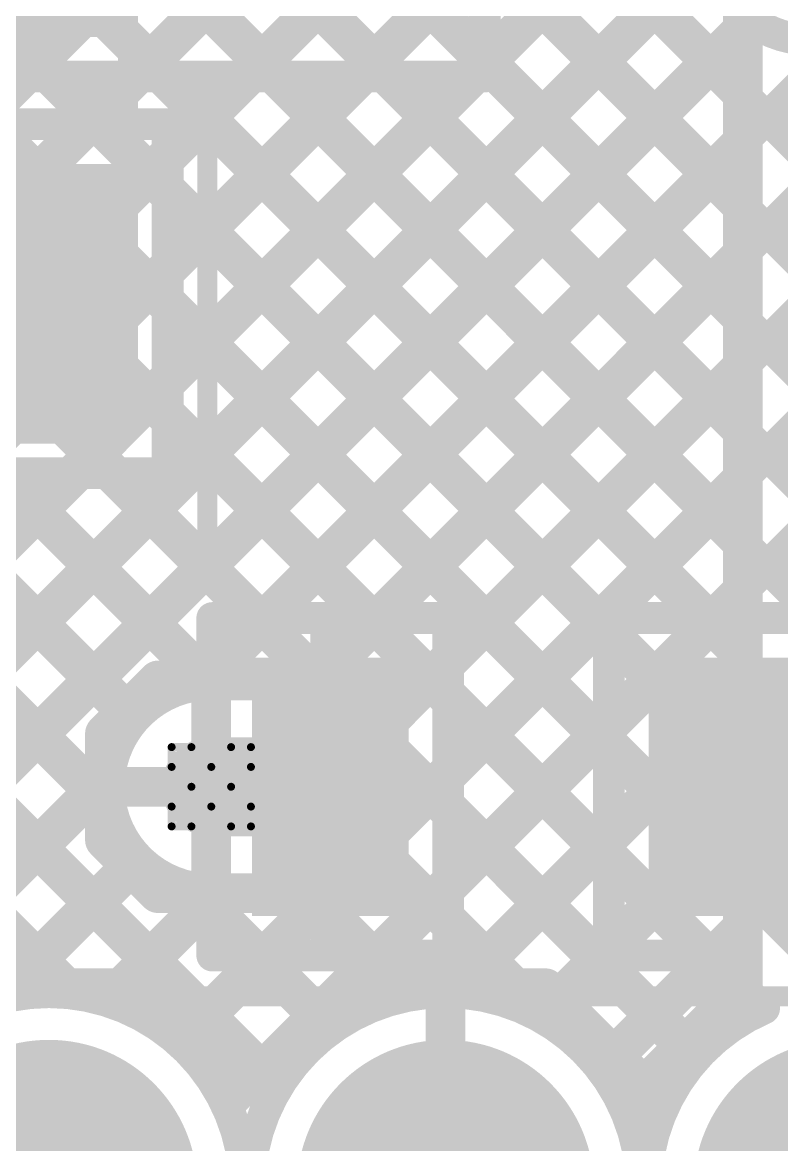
# Model space of a CAD drawing. Header units: inches. Extents: x -1.9 to 9.4, y 0 to 6.7.
# Drawn here: x 0.5357 to 0.7271, y 2.5126 to 2.7955 of the extents above; entities that cross this region are included whole.
import ezdxf

# ---------------------------------------------------------------- set-up
doc = ezdxf.new("R2010")
doc.units = ezdxf.units.IN
doc.header["$MEASUREMENT"] = 0
for name, color, linetype in [('Bottom Layer', 5, 'Continuous'), ('Bottom Solder', 6, 'Continuous'), ('Drill Drawing', 1, 'Continuous'), ('Multi-Layer', 9, 'Continuous'), ('Pad Holes', 156, 'Continuous'), ('Top Layer', 1, 'Continuous'), ('Top Overlay', 2, 'Continuous'), ('Top Paste', 8, 'Continuous'), ('Top Solder', 216, 'Continuous'), ('Via Holes', 16, 'Continuous')]:
    doc.layers.add(name, color=color, linetype=linetype)

# ---------------------------------------------------------------- blocks, each defined once
blk = doc.blocks.new('SOP_4_2_54_10')
at = {"layer": 'Top Layer'}
for points in [[(0.09449, 0.06575), (0.15157, 0.06575), (0.15157, 0.03425), (0.09449, 0.03425)], [(0.09449, -0.03425), (0.15157, -0.03425), (0.15157, -0.06575), (0.09449, -0.06575)]]:
    blk.add_hatch(color=1, dxfattribs=at).paths.add_polyline_path(points)
at = {"layer": 'Top Paste'}
for points in [[(0.09449, 0.06575), (0.15157, 0.06575), (0.15157, 0.03425), (0.09449, 0.03425)], [(0.09449, -0.03425), (0.15157, -0.03425), (0.15157, -0.06575), (0.09449, -0.06575)]]:
    blk.add_hatch(color=8, dxfattribs=at).paths.add_polyline_path(points)
at = {"layer": 'Top Solder'}
for points in [[(0.09049, 0.06975), (0.15557, 0.06975), (0.15557, 0.03025), (0.09049, 0.03025)], [(0.09049, -0.03025), (0.15557, -0.03025), (0.15557, -0.06975), (0.09049, -0.06975)]]:
    blk.add_hatch(color=216, dxfattribs=at).paths.add_polyline_path(points)
at = {"layer": 'Top Overlay'}
blk.add_lwpolyline([(0.066, -0.081, 0.005, 0.005, 0), (-0.052, -0.081, 0.005, 0.005, 0)], format="xyseb", dxfattribs=at)
for points in [[(-0.05325, -0.081, 0.0025, 0.0025, 1), (-0.05075, -0.081, 0.0025, 0.0025, 1)], [(0.06475, -0.081, 0.0025, 0.0025, 1), (0.06725, -0.081, 0.0025, 0.0025, 1)]]:
    blk.add_lwpolyline(points, format="xyseb", close=True, dxfattribs=at)
blk = doc.blocks.new('R___1206_17')
at = {"layer": 'Top Layer'}
for points in [[(-0.08, 0.035), (-0.02, 0.035), (-0.02, -0.035), (-0.08, -0.035)], [(0.02, 0.035), (0.08, 0.035), (0.08, -0.035), (0.02, -0.035)]]:
    blk.add_hatch(color=1, dxfattribs=at).paths.add_polyline_path(points)
at = {"layer": 'Top Paste'}
for points in [[(-0.08, 0.035), (-0.02, 0.035), (-0.02, -0.035), (-0.08, -0.035)], [(0.02, 0.035), (0.08, 0.035), (0.08, -0.035), (0.02, -0.035)]]:
    blk.add_hatch(color=8, dxfattribs=at).paths.add_polyline_path(points)
at = {"layer": 'Top Solder'}
for points in [[(-0.084, 0.039), (-0.016, 0.039), (-0.016, -0.039), (-0.084, -0.039)], [(0.016, 0.039), (0.084, 0.039), (0.084, -0.039), (0.016, -0.039)]]:
    blk.add_hatch(color=216, dxfattribs=at).paths.add_polyline_path(points)
at = {"layer": 'Top Overlay'}
for points in [[(-0.084, 0.039, 0.005, 0.005, 0), (0.084, 0.039, 0.005, 0.005, 0)], [(-0.084, 0.039, 0.005, 0.005, 0), (-0.084, -0.039, 0.005, 0.005, 0)], [(0.084, 0.039, 0.005, 0.005, 0), (0.084, -0.039, 0.005, 0.005, 0)], [(-0.084, -0.039, 0.005, 0.005, 0), (0.084, -0.039, 0.005, 0.005, 0)]]:
    blk.add_lwpolyline(points, format="xyseb", dxfattribs=at)
for points in [[(-0.08525, 0.039, 0.0025, 0.0025, 1), (-0.08275, 0.039, 0.0025, 0.0025, 1)], [(-0.08525, 0.039, 0.0025, 0.0025, 1), (-0.08275, 0.039, 0.0025, 0.0025, 1)], [(0.08275, 0.039, 0.0025, 0.0025, 1), (0.08525, 0.039, 0.0025, 0.0025, 1)], [(0.08275, 0.039, 0.0025, 0.0025, 1), (0.08525, 0.039, 0.0025, 0.0025, 1)], [(-0.08525, -0.039, 0.0025, 0.0025, 1), (-0.08275, -0.039, 0.0025, 0.0025, 1)], [(-0.08525, -0.039, 0.0025, 0.0025, 1), (-0.08275, -0.039, 0.0025, 0.0025, 1)], [(0.08275, -0.039, 0.0025, 0.0025, 1), (0.08525, -0.039, 0.0025, 0.0025, 1)], [(0.08275, -0.039, 0.0025, 0.0025, 1), (0.08525, -0.039, 0.0025, 0.0025, 1)]]:
    blk.add_lwpolyline(points, format="xyseb", close=True, dxfattribs=at)
blk = doc.blocks.new('PH_01338_21')
at = {"layer": 'Bottom Layer'}
h = blk.add_hatch(color=5, dxfattribs=at)
edge = h.paths.add_edge_path()
edge.add_arc((-0.1, 0.05), 0.03543, 0, 360)
h = blk.add_hatch(color=5, dxfattribs=at)
edge = h.paths.add_edge_path()
edge.add_arc((0, 0.05), 0.03543, 0, 360)
h = blk.add_hatch(color=5, dxfattribs=at)
edge = h.paths.add_edge_path()
edge.add_arc((0.1, 0.05), 0.03543, 0, 360)
at = {"layer": 'Bottom Solder'}
h = blk.add_hatch(color=6, dxfattribs=at)
edge = h.paths.add_edge_path()
edge.add_arc((-0.1, 0.05), 0.03743, 0, 360)
h = blk.add_hatch(color=6, dxfattribs=at)
edge = h.paths.add_edge_path()
edge.add_arc((0, 0.05), 0.03743, 0, 360)
h = blk.add_hatch(color=6, dxfattribs=at)
edge = h.paths.add_edge_path()
edge.add_arc((0.1, 0.05), 0.03743, 0, 360)
at = {"layer": 'Multi-Layer'}
h = blk.add_hatch(color=9, dxfattribs=at)
edge = h.paths.add_edge_path()
edge.add_arc((-0.1, 0.05), 0.03543, 0, 360)
h = blk.add_hatch(color=9, dxfattribs=at)
edge = h.paths.add_edge_path()
edge.add_arc((0, 0.05), 0.03543, 0, 360)
h = blk.add_hatch(color=9, dxfattribs=at)
edge = h.paths.add_edge_path()
edge.add_arc((0.1, 0.05), 0.03543, 0, 360)
at = {"layer": 'Pad Holes'}
h = blk.add_hatch(color=7, dxfattribs=at)
edge = h.paths.add_edge_path()
edge.add_arc((-0.1, 0.05), 0.02165, 0, 360)
h = blk.add_hatch(color=7, dxfattribs=at)
edge = h.paths.add_edge_path()
edge.add_arc((0, 0.05), 0.02165, 0, 360)
h = blk.add_hatch(color=7, dxfattribs=at)
edge = h.paths.add_edge_path()
edge.add_arc((0.1, 0.05), 0.02165, 0, 360)
at = {"layer": 'Top Layer'}
h = blk.add_hatch(color=1, dxfattribs=at)
edge = h.paths.add_edge_path()
edge.add_arc((-0.1, 0.05), 0.03543, 0, 360)
h = blk.add_hatch(color=1, dxfattribs=at)
edge = h.paths.add_edge_path()
edge.add_arc((0, 0.05), 0.03543, 0, 360)
h = blk.add_hatch(color=1, dxfattribs=at)
edge = h.paths.add_edge_path()
edge.add_arc((0.1, 0.05), 0.03543, 0, 360)
at = {"layer": 'Top Solder'}
h = blk.add_hatch(color=216, dxfattribs=at)
edge = h.paths.add_edge_path()
edge.add_arc((-0.1, 0.05), 0.03743, 0, 360)
h = blk.add_hatch(color=216, dxfattribs=at)
edge = h.paths.add_edge_path()
edge.add_arc((0, 0.05), 0.03743, 0, 360)
h = blk.add_hatch(color=216, dxfattribs=at)
edge = h.paths.add_edge_path()
edge.add_arc((0.1, 0.05), 0.03743, 0, 360)
at = {"layer": 'Top Overlay'}
blk.add_lwpolyline([(-0.25, 0.09842, 0.005, 0.005, 0), (0.25, 0.09842, 0.005, 0.005, 0)], format="xyseb", dxfattribs=at)

msp = doc.modelspace()

# ---------------------------------------------------------------- hatches: boundary and pattern name
at = {"layer": 'Bottom Layer'}
h = msp.add_hatch(color=5, dxfattribs=at)
edge = h.paths.add_edge_path()
edge.add_arc((0.58334, 2.6028), 0.01181, 0, 360)
at = {"layer": 'Top Layer'}
h = msp.add_hatch(color=1, dxfattribs=at)
edge = h.paths.add_edge_path()
edge.add_arc((0.58334, 2.6028), 0.01181, 0, 360)
at = {"layer": 'Via Holes'}
h = msp.add_hatch(color=7, dxfattribs=at)
edge = h.paths.add_edge_path()
edge.add_arc((0.58334, 2.6028), 0.00591, 0, 360)

# ---------------------------------------------------------------- linework, layer by layer
at = {"layer": 'Bottom Layer'}
for points in [[(0.04043, 3.36951, 0.01, 0.01, 0), (0.71739, 2.69255, 0.01, 0.01, 0)], [(0.1962, 2.44217, 0.01, 0.01, 0), (1.12354, 3.36951, 0.01, 0.01, 0)], [(0.22389, 2.44157, 0.01, 0.01, 0), (1.15183, 3.36951, 0.01, 0.01, 0)], [(0.25217, 2.44157, 0.01, 0.01, 0), (1.18011, 3.36951, 0.01, 0.01, 0)], [(0.01631, 3.19564, 0.01, 0.01, 0), (0.58234, 2.62961, 0.01, 0.01, 0)], [(0.21128, 3.17037, 0.01, 0.01, 0), (0.71739, 2.66426, 0.01, 0.01, 0)], [(0.01631, 3.16735, 0.01, 0.01, 0), (0.562, 2.62167, 0.01, 0.01, 0)], [(0.21128, 3.14209, 0.01, 0.01, 0), (0.71739, 2.63598, 0.01, 0.01, 0)], [(0.01631, 3.13907, 0.01, 0.01, 0), (0.55653, 2.59885, 0.01, 0.01, 0)], [(0.20289, 3.1222, 0.01, 0.01, 0), (0.71739, 2.60769, 0.01, 0.01, 0)], [(0.01631, 3.11078, 0.01, 0.01, 0), (0.59613, 2.53096, 0.01, 0.01, 0)], [(0.28046, 2.44157, 0.01, 0.01, 0), (0.95067, 3.11179, 0.01, 0.01, 0)], [(0.18875, 3.10805, 0.01, 0.01, 0), (0.71739, 2.57941, 0.01, 0.01, 0)], [(0.38774, 3.10705, 0.01, 0.01, 0), (0.71739, 2.7774, 0.01, 0.01, 0)], [(0.14077, 3.09947, 0.01, 0.01, 0), (0.7027, 2.53753, 0.01, 0.01, 0)], [(0.16905, 3.09947, 0.01, 0.01, 0), (0.71684, 2.55167, 0.01, 0.01, 0)], [(0.33876, 3.09947, 0.01, 0.01, 0), (0.71739, 2.72083, 0.01, 0.01, 0)], [(0.36704, 3.09947, 0.01, 0.01, 0), (0.71739, 2.74911, 0.01, 0.01, 0)], [(0.01631, 3.0825, 0.01, 0.01, 0), (0.5468, 2.55201, 0.01, 0.01, 0)], [(0.41917, 2.55201, 0.01, 0.01, 0), (0.71739, 2.85023, 0.01, 0.01, 0)], [(0.71739, 2.55201, 0.01, 0.01, 0), (0.71739, 2.84723, 0.01, 0.01, 0)], [(0.44746, 2.55201, 0.01, 0.01, 0), (0.71739, 2.82194, 0.01, 0.01, 0)], [(0.44746, 2.55201, 0.01, 0.01, 0), (0.71739, 2.82194, 0.01, 0.01, 0)], [(0.47168, 2.54794, 0.01, 0.01, 0), (0.71739, 2.79366, 0.01, 0.01, 0)], [(0.58163, 2.62961, 0.01, 0.01, 0), (0.71739, 2.76537, 0.01, 0.01, 0)], [(0.60333, 2.62302, 0.01, 0.01, 0), (0.71739, 2.73709, 0.01, 0.01, 0)], [(0.61015, 2.60156, 0.01, 0.01, 0), (0.71739, 2.70881, 0.01, 0.01, 0)], [(0.57825, 2.54137, 0.01, 0.01, 0), (0.71739, 2.68052, 0.01, 0.01, 0)], [(0.59239, 2.52723, 0.01, 0.01, 0), (0.71739, 2.65224, 0.01, 0.01, 0)], [(0.55653, 2.6162, 0.01, 0.01, 0), (0.56993, 2.62961, 0.01, 0.01, 0)], [(0.56993, 2.62961, 0.01, 0.01, 0), (0.59674, 2.62961, 0.01, 0.01, 0)], [(0.59674, 2.62961, 0.01, 0.01, 0), (0.61015, 2.6162, 0.01, 0.01, 0)], [(0.58334, 2.6028, 0.01, 0.01, 0), (0.58334, 2.62461, 0.01, 0.01, 0)], [(0.64545, 2.55201, 0.01, 0.01, 0), (0.71739, 2.62395, 0.01, 0.01, 0)], [(0.55653, 2.58939, 0.01, 0.01, 0), (0.55653, 2.6162, 0.01, 0.01, 0)], [(0.61015, 2.58939, 0.01, 0.01, 0), (0.61015, 2.6162, 0.01, 0.01, 0)], [(0.48582, 2.5338, 0.01, 0.01, 0), (0.55653, 2.60451, 0.01, 0.01, 0)], [(0.56153, 2.6028, 0.01, 0.01, 0), (0.58334, 2.6028, 0.01, 0.01, 0)], [(0.58334, 2.58098, 0.01, 0.01, 0), (0.58334, 2.6028, 0.01, 0.01, 0)], [(0.58334, 2.6028, 0.01, 0.01, 0), (0.60515, 2.6028, 0.01, 0.01, 0)], [(0.61015, 2.6018, 0.01, 0.01, 0), (0.65994, 2.55201, 0.01, 0.01, 0)], [(0.67067, 2.54895, 0.01, 0.01, 0), (0.71739, 2.59567, 0.01, 0.01, 0)], [(0.55653, 2.58939, 0.01, 0.01, 0), (0.56993, 2.57598, 0.01, 0.01, 0)], [(0.59674, 2.57598, 0.01, 0.01, 0), (0.61015, 2.58939, 0.01, 0.01, 0)], [(0.53231, 2.55201, 0.01, 0.01, 0), (0.56311, 2.58281, 0.01, 0.01, 0)], [(0.60221, 2.58145, 0.01, 0.01, 0), (0.63166, 2.55201, 0.01, 0.01, 0)], [(0.5606, 2.55201, 0.01, 0.01, 0), (0.58457, 2.57598, 0.01, 0.01, 0)], [(0.56993, 2.57598, 0.01, 0.01, 0), (0.59674, 2.57598, 0.01, 0.01, 0)], [(0.5794, 2.57598, 0.01, 0.01, 0), (0.61028, 2.54511, 0.01, 0.01, 0)], [(0.68481, 2.5348, 0.01, 0.01, 0), (0.71739, 2.56738, 0.01, 0.01, 0)], [(0.51718, 2.55201, 0.01, 0.01, 0), (0.56761, 2.55201, 0.01, 0.01, 0)], [(0.56761, 2.55201, 0.01, 0.01, 0), (0.59239, 2.52722, 0.01, 0.01, 0)], [(0.59239, 2.52722, 0.01, 0.01, 0), (0.61718, 2.55201, 0.01, 0.01, 0)], [(0.61718, 2.55201, 0.01, 0.01, 0), (0.66761, 2.55201, 0.01, 0.01, 0)], [(0.66761, 2.55201, 0.01, 0.01, 0), (0.69239, 2.52722, 0.01, 0.01, 0)], [(0.69239, 2.52722, 0.01, 0.01, 0), (0.71718, 2.55201, 0.01, 0.01, 0)], [(0.64239, 2.50157, 0.01, 0.01, 0), (0.64239, 2.54701, 0.01, 0.01, 0)]]:
    msp.add_lwpolyline(points, format="xyseb", dxfattribs=at)
for points in [[(0.71489, 2.79366, 0.005, 0.005, 1), (0.71989, 2.79366, 0.005, 0.005, 1)], [(0.71489, 2.7774, 0.005, 0.005, 1), (0.71989, 2.7774, 0.005, 0.005, 1)], [(0.71489, 2.76537, 0.005, 0.005, 1), (0.71989, 2.76537, 0.005, 0.005, 1)], [(0.71489, 2.74911, 0.005, 0.005, 1), (0.71989, 2.74911, 0.005, 0.005, 1)], [(0.71489, 2.73709, 0.005, 0.005, 1), (0.71989, 2.73709, 0.005, 0.005, 1)], [(0.71489, 2.72083, 0.005, 0.005, 1), (0.71989, 2.72083, 0.005, 0.005, 1)], [(0.71489, 2.70881, 0.005, 0.005, 1), (0.71989, 2.70881, 0.005, 0.005, 1)], [(0.71489, 2.69255, 0.005, 0.005, 1), (0.71989, 2.69255, 0.005, 0.005, 1)], [(0.71489, 2.68052, 0.005, 0.005, 1), (0.71989, 2.68052, 0.005, 0.005, 1)], [(0.71489, 2.66426, 0.005, 0.005, 1), (0.71989, 2.66426, 0.005, 0.005, 1)], [(0.71489, 2.65224, 0.005, 0.005, 1), (0.71989, 2.65224, 0.005, 0.005, 1)], [(0.71489, 2.63598, 0.005, 0.005, 1), (0.71989, 2.63598, 0.005, 0.005, 1)], [(0.56743, 2.62961, 0.005, 0.005, 1), (0.57243, 2.62961, 0.005, 0.005, 1)], [(0.56743, 2.62961, 0.005, 0.005, 1), (0.57243, 2.62961, 0.005, 0.005, 1)], [(0.57913, 2.62961, 0.005, 0.005, 1), (0.58413, 2.62961, 0.005, 0.005, 1)], [(0.57984, 2.62961, 0.005, 0.005, 1), (0.58484, 2.62961, 0.005, 0.005, 1)], [(0.59424, 2.62961, 0.005, 0.005, 1), (0.59924, 2.62961, 0.005, 0.005, 1)], [(0.59424, 2.62961, 0.005, 0.005, 1), (0.59924, 2.62961, 0.005, 0.005, 1)], [(0.58084, 2.62461, 0.005, 0.005, 1), (0.58584, 2.62461, 0.005, 0.005, 1)], [(0.60083, 2.62302, 0.005, 0.005, 1), (0.60583, 2.62302, 0.005, 0.005, 1)], [(0.71489, 2.62395, 0.005, 0.005, 1), (0.71989, 2.62395, 0.005, 0.005, 1)], [(0.5595, 2.62167, 0.005, 0.005, 1), (0.5645, 2.62167, 0.005, 0.005, 1)], [(0.55403, 2.6162, 0.005, 0.005, 1), (0.55903, 2.6162, 0.005, 0.005, 1)], [(0.55403, 2.6162, 0.005, 0.005, 1), (0.55903, 2.6162, 0.005, 0.005, 1)], [(0.60765, 2.6162, 0.005, 0.005, 1), (0.61265, 2.6162, 0.005, 0.005, 1)], [(0.60765, 2.6162, 0.005, 0.005, 1), (0.61265, 2.6162, 0.005, 0.005, 1)], [(0.71489, 2.60769, 0.005, 0.005, 1), (0.71989, 2.60769, 0.005, 0.005, 1)], [(0.55403, 2.60451, 0.005, 0.005, 1), (0.55903, 2.60451, 0.005, 0.005, 1)], [(0.55903, 2.6028, 0.005, 0.005, 1), (0.56403, 2.6028, 0.005, 0.005, 1)], [(0.58084, 2.6028, 0.005, 0.005, 1), (0.58584, 2.6028, 0.005, 0.005, 1)], [(0.58084, 2.6028, 0.005, 0.005, 1), (0.58584, 2.6028, 0.005, 0.005, 1)], [(0.58084, 2.6028, 0.005, 0.005, 1), (0.58584, 2.6028, 0.005, 0.005, 1)], [(0.58084, 2.6028, 0.005, 0.005, 1), (0.58584, 2.6028, 0.005, 0.005, 1)], [(0.60265, 2.6028, 0.005, 0.005, 1), (0.60765, 2.6028, 0.005, 0.005, 1)], [(0.60765, 2.6018, 0.005, 0.005, 1), (0.61265, 2.6018, 0.005, 0.005, 1)], [(0.60765, 2.60156, 0.005, 0.005, 1), (0.61265, 2.60156, 0.005, 0.005, 1)], [(0.55403, 2.59885, 0.005, 0.005, 1), (0.55903, 2.59885, 0.005, 0.005, 1)], [(0.71489, 2.59567, 0.005, 0.005, 1), (0.71989, 2.59567, 0.005, 0.005, 1)], [(0.55403, 2.58939, 0.005, 0.005, 1), (0.55903, 2.58939, 0.005, 0.005, 1)], [(0.55403, 2.58939, 0.005, 0.005, 1), (0.55903, 2.58939, 0.005, 0.005, 1)], [(0.60765, 2.58939, 0.005, 0.005, 1), (0.61265, 2.58939, 0.005, 0.005, 1)], [(0.60765, 2.58939, 0.005, 0.005, 1), (0.61265, 2.58939, 0.005, 0.005, 1)], [(0.56061, 2.58281, 0.005, 0.005, 1), (0.56561, 2.58281, 0.005, 0.005, 1)], [(0.58084, 2.58098, 0.005, 0.005, 1), (0.58584, 2.58098, 0.005, 0.005, 1)], [(0.59971, 2.58145, 0.005, 0.005, 1), (0.60471, 2.58145, 0.005, 0.005, 1)], [(0.71489, 2.57941, 0.005, 0.005, 1), (0.71989, 2.57941, 0.005, 0.005, 1)], [(0.56743, 2.57598, 0.005, 0.005, 1), (0.57243, 2.57598, 0.005, 0.005, 1)], [(0.56743, 2.57598, 0.005, 0.005, 1), (0.57243, 2.57598, 0.005, 0.005, 1)], [(0.5769, 2.57598, 0.005, 0.005, 1), (0.5819, 2.57598, 0.005, 0.005, 1)], [(0.58207, 2.57598, 0.005, 0.005, 1), (0.58707, 2.57598, 0.005, 0.005, 1)], [(0.59424, 2.57598, 0.005, 0.005, 1), (0.59924, 2.57598, 0.005, 0.005, 1)], [(0.59424, 2.57598, 0.005, 0.005, 1), (0.59924, 2.57598, 0.005, 0.005, 1)], [(0.71489, 2.56738, 0.005, 0.005, 1), (0.71989, 2.56738, 0.005, 0.005, 1)], [(0.52981, 2.55201, 0.005, 0.005, 1), (0.53481, 2.55201, 0.005, 0.005, 1)], [(0.54431, 2.55201, 0.005, 0.005, 1), (0.54931, 2.55201, 0.005, 0.005, 1)], [(0.5581, 2.55201, 0.005, 0.005, 1), (0.5631, 2.55201, 0.005, 0.005, 1)], [(0.56511, 2.55201, 0.005, 0.005, 1), (0.57011, 2.55201, 0.005, 0.005, 1)], [(0.56511, 2.55201, 0.005, 0.005, 1), (0.57011, 2.55201, 0.005, 0.005, 1)], [(0.61468, 2.55201, 0.005, 0.005, 1), (0.61968, 2.55201, 0.005, 0.005, 1)], [(0.61468, 2.55201, 0.005, 0.005, 1), (0.61968, 2.55201, 0.005, 0.005, 1)], [(0.62916, 2.55201, 0.005, 0.005, 1), (0.63416, 2.55201, 0.005, 0.005, 1)], [(0.64295, 2.55201, 0.005, 0.005, 1), (0.64795, 2.55201, 0.005, 0.005, 1)], [(0.65744, 2.55201, 0.005, 0.005, 1), (0.66244, 2.55201, 0.005, 0.005, 1)], [(0.66511, 2.55201, 0.005, 0.005, 1), (0.67011, 2.55201, 0.005, 0.005, 1)], [(0.66511, 2.55201, 0.005, 0.005, 1), (0.67011, 2.55201, 0.005, 0.005, 1)], [(0.71434, 2.55167, 0.005, 0.005, 1), (0.71934, 2.55167, 0.005, 0.005, 1)], [(0.71468, 2.55201, 0.005, 0.005, 1), (0.71968, 2.55201, 0.005, 0.005, 1)], [(0.71489, 2.55201, 0.005, 0.005, 1), (0.71989, 2.55201, 0.005, 0.005, 1)], [(0.63989, 2.54701, 0.005, 0.005, 1), (0.64489, 2.54701, 0.005, 0.005, 1)], [(0.66817, 2.54895, 0.005, 0.005, 1), (0.67317, 2.54895, 0.005, 0.005, 1)], [(0.60778, 2.54511, 0.005, 0.005, 1), (0.61278, 2.54511, 0.005, 0.005, 1)], [(0.57575, 2.54137, 0.005, 0.005, 1), (0.58075, 2.54137, 0.005, 0.005, 1)], [(0.7002, 2.53753, 0.005, 0.005, 1), (0.7052, 2.53753, 0.005, 0.005, 1)], [(0.68231, 2.5348, 0.005, 0.005, 1), (0.68731, 2.5348, 0.005, 0.005, 1)], [(0.59363, 2.53096, 0.005, 0.005, 1), (0.59863, 2.53096, 0.005, 0.005, 1)], [(0.58989, 2.52723, 0.005, 0.005, 1), (0.59489, 2.52723, 0.005, 0.005, 1)], [(0.58989, 2.52722, 0.005, 0.005, 1), (0.59489, 2.52722, 0.005, 0.005, 1)], [(0.58989, 2.52722, 0.005, 0.005, 1), (0.59489, 2.52722, 0.005, 0.005, 1)], [(0.68989, 2.52722, 0.005, 0.005, 1), (0.69489, 2.52722, 0.005, 0.005, 1)], [(0.68989, 2.52722, 0.005, 0.005, 1), (0.69489, 2.52722, 0.005, 0.005, 1)]]:
    msp.add_lwpolyline(points, format="xyseb", close=True, dxfattribs=at)
at = {"layer": 'Drill Drawing'}
for points in [[(0.57334, 2.6078, 0.002, 0.002, 0), (0.57334, 2.6128, 0.002, 0.002, 0)], [(0.57334, 2.6128, 0.002, 0.002, 0), (0.57834, 2.6128, 0.002, 0.002, 0)], [(0.57834, 2.6128, 0.002, 0.002, 0), (0.58334, 2.6078, 0.002, 0.002, 0)], [(0.58334, 2.6078, 0.002, 0.002, 0), (0.58834, 2.6128, 0.002, 0.002, 0)], [(0.58834, 2.6128, 0.002, 0.002, 0), (0.59334, 2.6128, 0.002, 0.002, 0)], [(0.59334, 2.6078, 0.002, 0.002, 0), (0.59334, 2.6128, 0.002, 0.002, 0)], [(0.57334, 2.6078, 0.002, 0.002, 0), (0.57834, 2.6028, 0.002, 0.002, 0)], [(0.58834, 2.6028, 0.002, 0.002, 0), (0.59334, 2.6078, 0.002, 0.002, 0)], [(0.57334, 2.5978, 0.002, 0.002, 0), (0.57834, 2.6028, 0.002, 0.002, 0)], [(0.58834, 2.6028, 0.002, 0.002, 0), (0.59334, 2.5978, 0.002, 0.002, 0)], [(0.57334, 2.5928, 0.002, 0.002, 0), (0.57334, 2.5978, 0.002, 0.002, 0)], [(0.57834, 2.5928, 0.002, 0.002, 0), (0.58334, 2.5978, 0.002, 0.002, 0)], [(0.58334, 2.5978, 0.002, 0.002, 0), (0.58834, 2.5928, 0.002, 0.002, 0)], [(0.59334, 2.5928, 0.002, 0.002, 0), (0.59334, 2.5978, 0.002, 0.002, 0)], [(0.57334, 2.5928, 0.002, 0.002, 0), (0.57834, 2.5928, 0.002, 0.002, 0)], [(0.58834, 2.5928, 0.002, 0.002, 0), (0.59334, 2.5928, 0.002, 0.002, 0)]]:
    msp.add_lwpolyline(points, format="xyseb", dxfattribs=at)
for points in [[(0.57284, 2.6128, 0.001, 0.001, 1), (0.57384, 2.6128, 0.001, 0.001, 1)], [(0.57284, 2.6128, 0.001, 0.001, 1), (0.57384, 2.6128, 0.001, 0.001, 1)], [(0.57784, 2.6128, 0.001, 0.001, 1), (0.57884, 2.6128, 0.001, 0.001, 1)], [(0.57784, 2.6128, 0.001, 0.001, 1), (0.57884, 2.6128, 0.001, 0.001, 1)], [(0.58784, 2.6128, 0.001, 0.001, 1), (0.58884, 2.6128, 0.001, 0.001, 1)], [(0.58784, 2.6128, 0.001, 0.001, 1), (0.58884, 2.6128, 0.001, 0.001, 1)], [(0.59284, 2.6128, 0.001, 0.001, 1), (0.59384, 2.6128, 0.001, 0.001, 1)], [(0.59284, 2.6128, 0.001, 0.001, 1), (0.59384, 2.6128, 0.001, 0.001, 1)], [(0.57284, 2.6078, 0.001, 0.001, 1), (0.57384, 2.6078, 0.001, 0.001, 1)], [(0.57284, 2.6078, 0.001, 0.001, 1), (0.57384, 2.6078, 0.001, 0.001, 1)], [(0.58284, 2.6078, 0.001, 0.001, 1), (0.58384, 2.6078, 0.001, 0.001, 1)], [(0.58284, 2.6078, 0.001, 0.001, 1), (0.58384, 2.6078, 0.001, 0.001, 1)], [(0.59284, 2.6078, 0.001, 0.001, 1), (0.59384, 2.6078, 0.001, 0.001, 1)], [(0.59284, 2.6078, 0.001, 0.001, 1), (0.59384, 2.6078, 0.001, 0.001, 1)], [(0.57784, 2.6028, 0.001, 0.001, 1), (0.57884, 2.6028, 0.001, 0.001, 1)], [(0.57784, 2.6028, 0.001, 0.001, 1), (0.57884, 2.6028, 0.001, 0.001, 1)], [(0.58784, 2.6028, 0.001, 0.001, 1), (0.58884, 2.6028, 0.001, 0.001, 1)], [(0.58784, 2.6028, 0.001, 0.001, 1), (0.58884, 2.6028, 0.001, 0.001, 1)], [(0.57284, 2.5978, 0.001, 0.001, 1), (0.57384, 2.5978, 0.001, 0.001, 1)], [(0.57284, 2.5978, 0.001, 0.001, 1), (0.57384, 2.5978, 0.001, 0.001, 1)], [(0.58284, 2.5978, 0.001, 0.001, 1), (0.58384, 2.5978, 0.001, 0.001, 1)], [(0.58284, 2.5978, 0.001, 0.001, 1), (0.58384, 2.5978, 0.001, 0.001, 1)], [(0.59284, 2.5978, 0.001, 0.001, 1), (0.59384, 2.5978, 0.001, 0.001, 1)], [(0.59284, 2.5978, 0.001, 0.001, 1), (0.59384, 2.5978, 0.001, 0.001, 1)], [(0.57284, 2.5928, 0.001, 0.001, 1), (0.57384, 2.5928, 0.001, 0.001, 1)], [(0.57284, 2.5928, 0.001, 0.001, 1), (0.57384, 2.5928, 0.001, 0.001, 1)], [(0.57784, 2.5928, 0.001, 0.001, 1), (0.57884, 2.5928, 0.001, 0.001, 1)], [(0.57784, 2.5928, 0.001, 0.001, 1), (0.57884, 2.5928, 0.001, 0.001, 1)], [(0.58784, 2.5928, 0.001, 0.001, 1), (0.58884, 2.5928, 0.001, 0.001, 1)], [(0.58784, 2.5928, 0.001, 0.001, 1), (0.58884, 2.5928, 0.001, 0.001, 1)], [(0.59284, 2.5928, 0.001, 0.001, 1), (0.59384, 2.5928, 0.001, 0.001, 1)], [(0.59284, 2.5928, 0.001, 0.001, 1), (0.59384, 2.5928, 0.001, 0.001, 1)]]:
    msp.add_lwpolyline(points, format="xyseb", close=True, dxfattribs=at)
at = {"layer": 'Top Layer'}
for points in [[(0.65234, 2.78183, 0.008, 0.008, 0), (0.65234, 2.89483, 0.008, 0.008, 0)], [(0.65234, 2.78517, 0.008, 0.008, 0), (0.68359, 2.81642, 0.008, 0.008, 0)], [(0.65234, 2.81417, 0.008, 0.008, 0), (0.77934, 2.68717, 0.008, 0.008, 0)], [(0.4463, 2.55085, 0.008, 0.008, 0), (0.70177, 2.80632, 0.008, 0.008, 0)], [(0.4463, 2.55085, 0.008, 0.008, 0), (0.70177, 2.80632, 0.008, 0.008, 0)], [(0.68848, 2.80632, 0.008, 0.008, 0), (0.7758, 2.719, 0.008, 0.008, 0)], [(0.70889, 2.80632, 0.008, 0.008, 0), (0.71697, 2.79823, 0.008, 0.008, 0)], [(0.73394, 2.7912, 0.008, 0.008, -0.198912), (0.71697, 2.79823, 0.008, 0.008, 0)], [(0.73394, 2.7912, 0.008, 0.008, -0.198912), (0.71697, 2.79823, 0.008, 0.008, 0)], [(0.46775, 2.54401, 0.008, 0.008, 0), (0.71965, 2.79592, 0.008, 0.008, 0)], [(0.59736, 2.64534, 0.008, 0.008, 0), (0.74322, 2.7912, 0.008, 0.008, 0)], [(0.62564, 2.64534, 0.008, 0.008, 0), (0.7715, 2.7912, 0.008, 0.008, 0)], [(0.64899, 2.78183, 0.008, 0.008, 0), (0.65234, 2.78517, 0.008, 0.008, 0)], [(0.65234, 2.78588, 0.008, 0.008, 0), (0.77934, 2.65888, 0.008, 0.008, 0)], [(0.47746, 2.78183, 0.008, 0.008, 0), (0.57234, 2.78183, 0.008, 0.008, 0)], [(0.47746, 2.78183, 0.008, 0.008, 0), (0.57234, 2.78183, 0.008, 0.008, 0)], [(0.52386, 2.76983, 0.008, 0.008, 0), (0.53586, 2.78183, 0.008, 0.008, 0)], [(0.54326, 2.78183, 0.008, 0.008, 0), (0.55526, 2.76983, 0.008, 0.008, 0)], [(0.55214, 2.76983, 0.008, 0.008, 0), (0.56414, 2.78183, 0.008, 0.008, 0)], [(0.57154, 2.78183, 0.008, 0.008, 0), (0.70803, 2.64534, 0.008, 0.008, 0)], [(0.57234, 2.78183, 0.008, 0.008, 0), (0.65234, 2.78183, 0.008, 0.008, 0)], [(0.57234, 2.70517, 0.008, 0.008, 0), (0.64899, 2.78183, 0.008, 0.008, 0)], [(0.57234, 2.73346, 0.008, 0.008, 0), (0.62071, 2.78183, 0.008, 0.008, 0)], [(0.57234, 2.76174, 0.008, 0.008, 0), (0.59243, 2.78183, 0.008, 0.008, 0)], [(0.59983, 2.78183, 0.008, 0.008, 0), (0.73632, 2.64534, 0.008, 0.008, 0)], [(0.62811, 2.78183, 0.008, 0.008, 0), (0.77934, 2.6306, 0.008, 0.008, 0)], [(0.50334, 2.76983, 0.008, 0.008, 0), (0.57234, 2.76983, 0.008, 0.008, 0)], [(0.57234, 2.68183, 0.008, 0.008, 0), (0.57234, 2.76983, 0.008, 0.008, 0)], [(0.64309, 2.6345, 0.008, 0.008, 0), (0.7758, 2.76721, 0.008, 0.008, 0)], [(0.57234, 2.75275, 0.008, 0.008, 0), (0.68359, 2.6415, 0.008, 0.008, 0)], [(0.64309, 2.60621, 0.008, 0.008, 0), (0.7758, 2.73892, 0.008, 0.008, 0)], [(0.57234, 2.72446, 0.008, 0.008, 0), (0.68359, 2.61321, 0.008, 0.008, 0)], [(0.7105, 2.64534, 0.008, 0.008, 0), (0.7758, 2.71064, 0.008, 0.008, 0)], [(0.57234, 2.69618, 0.008, 0.008, 0), (0.62318, 2.64534, 0.008, 0.008, 0)], [(0.3581, 2.49094, 0.008, 0.008, 0), (0.54899, 2.68183, 0.008, 0.008, 0)], [(0.47746, 2.68183, 0.008, 0.008, 0), (0.57234, 2.68183, 0.008, 0.008, 0)], [(0.50184, 2.68183, 0.008, 0.008, 0), (0.5639, 2.61977, 0.008, 0.008, 0)], [(0.53012, 2.68183, 0.008, 0.008, 0), (0.58334, 2.62861, 0.008, 0.008, 0)], [(0.55841, 2.68183, 0.008, 0.008, 0), (0.5949, 2.64534, 0.008, 0.008, 0)], [(0.47746, 2.67792, 0.008, 0.008, 0), (0.55813, 2.59725, 0.008, 0.008, 0)], [(0.47746, 2.64964, 0.008, 0.008, 0), (0.60004, 2.52706, 0.008, 0.008, 0)], [(0.58359, 2.64534, 0.008, 0.008, 0), (0.64309, 2.64534, 0.008, 0.008, 0)], [(0.58359, 2.62861, 0.008, 0.008, 0), (0.58359, 2.64534, 0.008, 0.008, 0)], [(0.64309, 2.56025, 0.008, 0.008, 0), (0.64309, 2.64534, 0.008, 0.008, 0)], [(0.68359, 2.64534, 0.008, 0.008, 0), (0.74309, 2.64534, 0.008, 0.008, 0)], [(0.68359, 2.56025, 0.008, 0.008, 0), (0.68359, 2.64534, 0.008, 0.008, 0)], [(0.61334, 2.6028, 0.01, 0.01, 0), (0.61334, 2.64134, 0.01, 0.01, 0)], [(0.46829, 2.63053, 0.008, 0.008, 0), (0.54814, 2.55067, 0.008, 0.008, 0)], [(0.58047, 2.62845, 0.008, 0.008, 0), (0.58359, 2.63157, 0.008, 0.008, 0)], [(0.58359, 2.57699, 0.008, 0.008, -1.009807), (0.58359, 2.62861, 0.008, 0.008, 0)], [(0.58334, 2.6028, 0.01, 0.01, 0), (0.58334, 2.62461, 0.01, 0.01, 0)], [(0.64309, 2.62543, 0.008, 0.008, 0), (0.68359, 2.58493, 0.008, 0.008, 0)], [(0.64309, 2.57793, 0.008, 0.008, 0), (0.68359, 2.61843, 0.008, 0.008, 0)], [(0.58334, 2.6028, 0.025, 0.025, 0), (0.61334, 2.6028, 0.025, 0.025, 0)], [(0.61334, 2.6028, 0.02, 0.02, 0), (0.61434, 2.60179, 0.02, 0.02, 0)], [(0.71334, 2.59, 0.02, 0.02, 0), (0.71334, 2.6028, 0.02, 0.02, 0)], [(0.4825, 2.53048, 0.008, 0.008, 0), (0.55769, 2.60567, 0.008, 0.008, 0)], [(0.56153, 2.6028, 0.01, 0.01, 0), (0.58334, 2.6028, 0.01, 0.01, 0)], [(0.58334, 2.58098, 0.01, 0.01, 0), (0.58334, 2.6028, 0.01, 0.01, 0)], [(0.61334, 2.6028, 0.01, 0.01, 0), (0.63909, 2.6028, 0.01, 0.01, 0)], [(0.61334, 2.56425, 0.01, 0.01, 0), (0.61334, 2.6028, 0.01, 0.01, 0)], [(0.64309, 2.59715, 0.008, 0.008, 0), (0.70562, 2.53461, 0.008, 0.008, 0)], [(0.71334, 2.59, 0.02, 0.02, 0), (0.73751, 2.56583, 0.02, 0.02, 0)], [(0.64441, 2.55097, 0.008, 0.008, 0), (0.68359, 2.59015, 0.008, 0.008, 0)], [(0.52964, 2.54933, 0.008, 0.008, 0), (0.56497, 2.58466, 0.008, 0.008, 0)], [(0.57779, 2.57759, 0.008, 0.008, 0), (0.58359, 2.57179, 0.008, 0.008, 0)], [(0.58359, 2.56025, 0.008, 0.008, 0), (0.58359, 2.57699, 0.008, 0.008, 0)], [(0.5573, 2.54871, 0.008, 0.008, 0), (0.58359, 2.575, 0.008, 0.008, 0)], [(0.64309, 2.56886, 0.008, 0.008, 0), (0.66823, 2.54372, 0.008, 0.008, 0)], [(0.66647, 2.54475, 0.008, 0.008, 0), (0.68359, 2.56186, 0.008, 0.008, 0)], [(0.57532, 2.53845, 0.008, 0.008, 0), (0.59712, 2.56025, 0.008, 0.008, 0)], [(0.58359, 2.56025, 0.008, 0.008, 0), (0.64309, 2.56025, 0.008, 0.008, 0)], [(0.58733, 2.52217, 0.008, 0.008, 0), (0.62541, 2.56025, 0.008, 0.008, 0)], [(0.59513, 2.56025, 0.008, 0.008, 0), (0.61361, 2.54177, 0.008, 0.008, 0)], [(0.62341, 2.56025, 0.008, 0.008, 0), (0.63347, 2.5502, 0.008, 0.008, 0)], [(0.68164, 2.53163, 0.008, 0.008, 0), (0.7097, 2.55969, 0.008, 0.008, 0)], [(0.68359, 2.56025, 0.008, 0.008, 0), (0.70915, 2.56025, 0.008, 0.008, 0)], [(0.70827, 2.56025, 0.008, 0.008, 0), (0.72194, 2.54658, 0.008, 0.008, 0)], [(0.70915, 2.56025, 0.008, 0.008, 0), (0.72054, 2.54886, 0.008, 0.008, 0)], [(0.64239, 2.50157, 0.01, 0.01, 0), (0.64239, 2.54701, 0.01, 0.01, 0)], [(0.79183, 2.50157, 0.008, 0.008, -1.852365), (0.72272, 2.54693, 0.008, 0.008, 0)], [(0.68454, 2.52741, 0.008, 0.008, 0), (0.69531, 2.51664, 0.008, 0.008, 0)], [(0.69064, 2.51235, 0.008, 0.008, 0), (0.6955, 2.5172, 0.008, 0.008, 0)]]:
    msp.add_lwpolyline(points, format="xyseb", dxfattribs=at)
for points in [[(0.71497, 2.79823, 0.004, 0.004, 1), (0.71897, 2.79823, 0.004, 0.004, 1)], [(0.71497, 2.79823, 0.004, 0.004, 1), (0.71897, 2.79823, 0.004, 0.004, 1)], [(0.71497, 2.79823, 0.004, 0.004, 1), (0.71897, 2.79823, 0.004, 0.004, 1)], [(0.71765, 2.79592, 0.004, 0.004, 1), (0.72165, 2.79592, 0.004, 0.004, 1)], [(0.65034, 2.78588, 0.004, 0.004, 1), (0.65434, 2.78588, 0.004, 0.004, 1)], [(0.65034, 2.78517, 0.004, 0.004, 1), (0.65434, 2.78517, 0.004, 0.004, 1)], [(0.65034, 2.78517, 0.004, 0.004, 1), (0.65434, 2.78517, 0.004, 0.004, 1)], [(0.53386, 2.78183, 0.004, 0.004, 1), (0.53786, 2.78183, 0.004, 0.004, 1)], [(0.54126, 2.78183, 0.004, 0.004, 1), (0.54526, 2.78183, 0.004, 0.004, 1)], [(0.56214, 2.78183, 0.004, 0.004, 1), (0.56614, 2.78183, 0.004, 0.004, 1)], [(0.56954, 2.78183, 0.004, 0.004, 1), (0.57354, 2.78183, 0.004, 0.004, 1)], [(0.57034, 2.78183, 0.004, 0.004, 1), (0.57434, 2.78183, 0.004, 0.004, 1)], [(0.57034, 2.78183, 0.004, 0.004, 1), (0.57434, 2.78183, 0.004, 0.004, 1)], [(0.57034, 2.78183, 0.004, 0.004, 1), (0.57434, 2.78183, 0.004, 0.004, 1)], [(0.59043, 2.78183, 0.004, 0.004, 1), (0.59443, 2.78183, 0.004, 0.004, 1)], [(0.59783, 2.78183, 0.004, 0.004, 1), (0.60183, 2.78183, 0.004, 0.004, 1)], [(0.61871, 2.78183, 0.004, 0.004, 1), (0.62271, 2.78183, 0.004, 0.004, 1)], [(0.62611, 2.78183, 0.004, 0.004, 1), (0.63011, 2.78183, 0.004, 0.004, 1)], [(0.64699, 2.78183, 0.004, 0.004, 1), (0.65099, 2.78183, 0.004, 0.004, 1)], [(0.64699, 2.78183, 0.004, 0.004, 1), (0.65099, 2.78183, 0.004, 0.004, 1)], [(0.65034, 2.78183, 0.004, 0.004, 1), (0.65434, 2.78183, 0.004, 0.004, 1)], [(0.65034, 2.78183, 0.004, 0.004, 1), (0.65434, 2.78183, 0.004, 0.004, 1)], [(0.55014, 2.76983, 0.004, 0.004, 1), (0.55414, 2.76983, 0.004, 0.004, 1)], [(0.55326, 2.76983, 0.004, 0.004, 1), (0.55726, 2.76983, 0.004, 0.004, 1)], [(0.57034, 2.76983, 0.004, 0.004, 1), (0.57434, 2.76983, 0.004, 0.004, 1)], [(0.57034, 2.76983, 0.004, 0.004, 1), (0.57434, 2.76983, 0.004, 0.004, 1)], [(0.57034, 2.76174, 0.004, 0.004, 1), (0.57434, 2.76174, 0.004, 0.004, 1)], [(0.57034, 2.75275, 0.004, 0.004, 1), (0.57434, 2.75275, 0.004, 0.004, 1)], [(0.57034, 2.73346, 0.004, 0.004, 1), (0.57434, 2.73346, 0.004, 0.004, 1)], [(0.57034, 2.72446, 0.004, 0.004, 1), (0.57434, 2.72446, 0.004, 0.004, 1)], [(0.57034, 2.70517, 0.004, 0.004, 1), (0.57434, 2.70517, 0.004, 0.004, 1)], [(0.57034, 2.69618, 0.004, 0.004, 1), (0.57434, 2.69618, 0.004, 0.004, 1)], [(0.54699, 2.68183, 0.004, 0.004, 1), (0.55099, 2.68183, 0.004, 0.004, 1)], [(0.55641, 2.68183, 0.004, 0.004, 1), (0.56041, 2.68183, 0.004, 0.004, 1)], [(0.57034, 2.68183, 0.004, 0.004, 1), (0.57434, 2.68183, 0.004, 0.004, 1)], [(0.57034, 2.68183, 0.004, 0.004, 1), (0.57434, 2.68183, 0.004, 0.004, 1)], [(0.58159, 2.64534, 0.004, 0.004, 1), (0.58559, 2.64534, 0.004, 0.004, 1)], [(0.58159, 2.64534, 0.004, 0.004, 1), (0.58559, 2.64534, 0.004, 0.004, 1)], [(0.5929, 2.64534, 0.004, 0.004, 1), (0.5969, 2.64534, 0.004, 0.004, 1)], [(0.59536, 2.64534, 0.004, 0.004, 1), (0.59936, 2.64534, 0.004, 0.004, 1)], [(0.62118, 2.64534, 0.004, 0.004, 1), (0.62518, 2.64534, 0.004, 0.004, 1)], [(0.62364, 2.64534, 0.004, 0.004, 1), (0.62764, 2.64534, 0.004, 0.004, 1)], [(0.64109, 2.64534, 0.004, 0.004, 1), (0.64509, 2.64534, 0.004, 0.004, 1)], [(0.64109, 2.64534, 0.004, 0.004, 1), (0.64509, 2.64534, 0.004, 0.004, 1)], [(0.68159, 2.64534, 0.004, 0.004, 1), (0.68559, 2.64534, 0.004, 0.004, 1)], [(0.68159, 2.64534, 0.004, 0.004, 1), (0.68559, 2.64534, 0.004, 0.004, 1)], [(0.70603, 2.64534, 0.004, 0.004, 1), (0.71003, 2.64534, 0.004, 0.004, 1)], [(0.7085, 2.64534, 0.004, 0.004, 1), (0.7125, 2.64534, 0.004, 0.004, 1)], [(0.61084, 2.64134, 0.005, 0.005, 1), (0.61584, 2.64134, 0.005, 0.005, 1)], [(0.68159, 2.6415, 0.004, 0.004, 1), (0.68559, 2.6415, 0.004, 0.004, 1)], [(0.64109, 2.6345, 0.004, 0.004, 1), (0.64509, 2.6345, 0.004, 0.004, 1)], [(0.58159, 2.63157, 0.004, 0.004, 1), (0.58559, 2.63157, 0.004, 0.004, 1)], [(0.57847, 2.62845, 0.004, 0.004, 1), (0.58247, 2.62845, 0.004, 0.004, 1)], [(0.58134, 2.62861, 0.004, 0.004, 1), (0.58534, 2.62861, 0.004, 0.004, 1)], [(0.58159, 2.62861, 0.004, 0.004, 1), (0.58559, 2.62861, 0.004, 0.004, 1)], [(0.58159, 2.62861, 0.004, 0.004, 1), (0.58559, 2.62861, 0.004, 0.004, 1)], [(0.58084, 2.62461, 0.005, 0.005, 1), (0.58584, 2.62461, 0.005, 0.005, 1)], [(0.64109, 2.62543, 0.004, 0.004, 1), (0.64509, 2.62543, 0.004, 0.004, 1)], [(0.5619, 2.61977, 0.004, 0.004, 1), (0.5659, 2.61977, 0.004, 0.004, 1)], [(0.68159, 2.61843, 0.004, 0.004, 1), (0.68559, 2.61843, 0.004, 0.004, 1)], [(0.68159, 2.61321, 0.004, 0.004, 1), (0.68559, 2.61321, 0.004, 0.004, 1)], [(0.57709, 2.6028, 0.0125, 0.0125, 1), (0.58959, 2.6028, 0.0125, 0.0125, 1)], [(0.60709, 2.6028, 0.0125, 0.0125, 1), (0.61959, 2.6028, 0.0125, 0.0125, 1)], [(0.60834, 2.6028, 0.01, 0.01, 1), (0.61834, 2.6028, 0.01, 0.01, 1)], [(0.60934, 2.60179, 0.01, 0.01, 1), (0.61934, 2.60179, 0.01, 0.01, 1)], [(0.70834, 2.6028, 0.01, 0.01, 1), (0.71834, 2.6028, 0.01, 0.01, 1)], [(0.55569, 2.60567, 0.004, 0.004, 1), (0.55969, 2.60567, 0.004, 0.004, 1)], [(0.64109, 2.60621, 0.004, 0.004, 1), (0.64509, 2.60621, 0.004, 0.004, 1)], [(0.55903, 2.6028, 0.005, 0.005, 1), (0.56403, 2.6028, 0.005, 0.005, 1)], [(0.58084, 2.6028, 0.005, 0.005, 1), (0.58584, 2.6028, 0.005, 0.005, 1)], [(0.58084, 2.6028, 0.005, 0.005, 1), (0.58584, 2.6028, 0.005, 0.005, 1)], [(0.58084, 2.6028, 0.005, 0.005, 1), (0.58584, 2.6028, 0.005, 0.005, 1)], [(0.61084, 2.6028, 0.005, 0.005, 1), (0.61584, 2.6028, 0.005, 0.005, 1)], [(0.61084, 2.6028, 0.005, 0.005, 1), (0.61584, 2.6028, 0.005, 0.005, 1)], [(0.61084, 2.6028, 0.005, 0.005, 1), (0.61584, 2.6028, 0.005, 0.005, 1)], [(0.63659, 2.6028, 0.005, 0.005, 1), (0.64159, 2.6028, 0.005, 0.005, 1)], [(0.55613, 2.59725, 0.004, 0.004, 1), (0.56013, 2.59725, 0.004, 0.004, 1)], [(0.64109, 2.59715, 0.004, 0.004, 1), (0.64509, 2.59715, 0.004, 0.004, 1)], [(0.70834, 2.59, 0.01, 0.01, 1), (0.71834, 2.59, 0.01, 0.01, 1)], [(0.70834, 2.59, 0.01, 0.01, 1), (0.71834, 2.59, 0.01, 0.01, 1)], [(0.68159, 2.59015, 0.004, 0.004, 1), (0.68559, 2.59015, 0.004, 0.004, 1)], [(0.56297, 2.58466, 0.004, 0.004, 1), (0.56697, 2.58466, 0.004, 0.004, 1)], [(0.68159, 2.58493, 0.004, 0.004, 1), (0.68559, 2.58493, 0.004, 0.004, 1)], [(0.58084, 2.58098, 0.005, 0.005, 1), (0.58584, 2.58098, 0.005, 0.005, 1)], [(0.57579, 2.57759, 0.004, 0.004, 1), (0.57979, 2.57759, 0.004, 0.004, 1)], [(0.58159, 2.57699, 0.004, 0.004, 1), (0.58559, 2.57699, 0.004, 0.004, 1)], [(0.58159, 2.57699, 0.004, 0.004, 1), (0.58559, 2.57699, 0.004, 0.004, 1)], [(0.64109, 2.57793, 0.004, 0.004, 1), (0.64509, 2.57793, 0.004, 0.004, 1)], [(0.58159, 2.575, 0.004, 0.004, 1), (0.58559, 2.575, 0.004, 0.004, 1)], [(0.58159, 2.57179, 0.004, 0.004, 1), (0.58559, 2.57179, 0.004, 0.004, 1)], [(0.64109, 2.56886, 0.004, 0.004, 1), (0.64509, 2.56886, 0.004, 0.004, 1)], [(0.61084, 2.56425, 0.005, 0.005, 1), (0.61584, 2.56425, 0.005, 0.005, 1)], [(0.68159, 2.56186, 0.004, 0.004, 1), (0.68559, 2.56186, 0.004, 0.004, 1)], [(0.58159, 2.56025, 0.004, 0.004, 1), (0.58559, 2.56025, 0.004, 0.004, 1)], [(0.58159, 2.56025, 0.004, 0.004, 1), (0.58559, 2.56025, 0.004, 0.004, 1)], [(0.59313, 2.56025, 0.004, 0.004, 1), (0.59713, 2.56025, 0.004, 0.004, 1)], [(0.59512, 2.56025, 0.004, 0.004, 1), (0.59912, 2.56025, 0.004, 0.004, 1)], [(0.62141, 2.56025, 0.004, 0.004, 1), (0.62541, 2.56025, 0.004, 0.004, 1)], [(0.62341, 2.56025, 0.004, 0.004, 1), (0.62741, 2.56025, 0.004, 0.004, 1)], [(0.64109, 2.56025, 0.004, 0.004, 1), (0.64509, 2.56025, 0.004, 0.004, 1)], [(0.64109, 2.56025, 0.004, 0.004, 1), (0.64509, 2.56025, 0.004, 0.004, 1)], [(0.68159, 2.56025, 0.004, 0.004, 1), (0.68559, 2.56025, 0.004, 0.004, 1)], [(0.68159, 2.56025, 0.004, 0.004, 1), (0.68559, 2.56025, 0.004, 0.004, 1)], [(0.70627, 2.56025, 0.004, 0.004, 1), (0.71027, 2.56025, 0.004, 0.004, 1)], [(0.70715, 2.56025, 0.004, 0.004, 1), (0.71115, 2.56025, 0.004, 0.004, 1)], [(0.70715, 2.56025, 0.004, 0.004, 1), (0.71115, 2.56025, 0.004, 0.004, 1)], [(0.7077, 2.55969, 0.004, 0.004, 1), (0.7117, 2.55969, 0.004, 0.004, 1)], [(0.59183, 2.50157, 0.008, 0.008, 1), (0.49296, 2.50157, 0.008, 0.008, 1)], [(0.54614, 2.55067, 0.004, 0.004, 1), (0.55014, 2.55067, 0.004, 0.004, 1)], [(0.69183, 2.50157, 0.008, 0.008, 1), (0.59296, 2.50157, 0.008, 0.008, 1)], [(0.64241, 2.55097, 0.004, 0.004, 1), (0.64641, 2.55097, 0.004, 0.004, 1)], [(0.5553, 2.54871, 0.004, 0.004, 1), (0.5593, 2.54871, 0.004, 0.004, 1)], [(0.63147, 2.5502, 0.004, 0.004, 1), (0.63547, 2.5502, 0.004, 0.004, 1)], [(0.63989, 2.54701, 0.005, 0.005, 1), (0.64489, 2.54701, 0.005, 0.005, 1)], [(0.71854, 2.54886, 0.004, 0.004, 1), (0.72254, 2.54886, 0.004, 0.004, 1)], [(0.66447, 2.54475, 0.004, 0.004, 1), (0.66847, 2.54475, 0.004, 0.004, 1)], [(0.71994, 2.54658, 0.004, 0.004, 1), (0.72394, 2.54658, 0.004, 0.004, 1)], [(0.72072, 2.54693, 0.004, 0.004, 1), (0.72472, 2.54693, 0.004, 0.004, 1)], [(0.66623, 2.54372, 0.004, 0.004, 1), (0.67023, 2.54372, 0.004, 0.004, 1)], [(0.61161, 2.54177, 0.004, 0.004, 1), (0.61561, 2.54177, 0.004, 0.004, 1)], [(0.57332, 2.53845, 0.004, 0.004, 1), (0.57732, 2.53845, 0.004, 0.004, 1)], [(0.70362, 2.53461, 0.004, 0.004, 1), (0.70762, 2.53461, 0.004, 0.004, 1)], [(0.67964, 2.53163, 0.004, 0.004, 1), (0.68364, 2.53163, 0.004, 0.004, 1)], [(0.59804, 2.52706, 0.004, 0.004, 1), (0.60204, 2.52706, 0.004, 0.004, 1)], [(0.68254, 2.52741, 0.004, 0.004, 1), (0.68654, 2.52741, 0.004, 0.004, 1)], [(0.58533, 2.52217, 0.004, 0.004, 1), (0.58933, 2.52217, 0.004, 0.004, 1)], [(0.69331, 2.51664, 0.004, 0.004, 1), (0.69731, 2.51664, 0.004, 0.004, 1)], [(0.6935, 2.5172, 0.004, 0.004, 1), (0.6975, 2.5172, 0.004, 0.004, 1)], [(0.68864, 2.51235, 0.004, 0.004, 1), (0.69264, 2.51235, 0.004, 0.004, 1)]]:
    msp.add_lwpolyline(points, format="xyseb", close=True, dxfattribs=at)

# ---------------------------------------------------------------- block references
for name, p, rotation in [('SOP_4_2_54_10', (0.66334, 2.72583), 270), ('R___1206_17', (0.52334, 2.77583), 90)]:
    msp.add_blockref(name, p, dxfattribs=dict(rotation=rotation))
msp.add_blockref('PH_01338_21', (0.64239, 2.45157))

doc.saveas('drawing.dxf')
